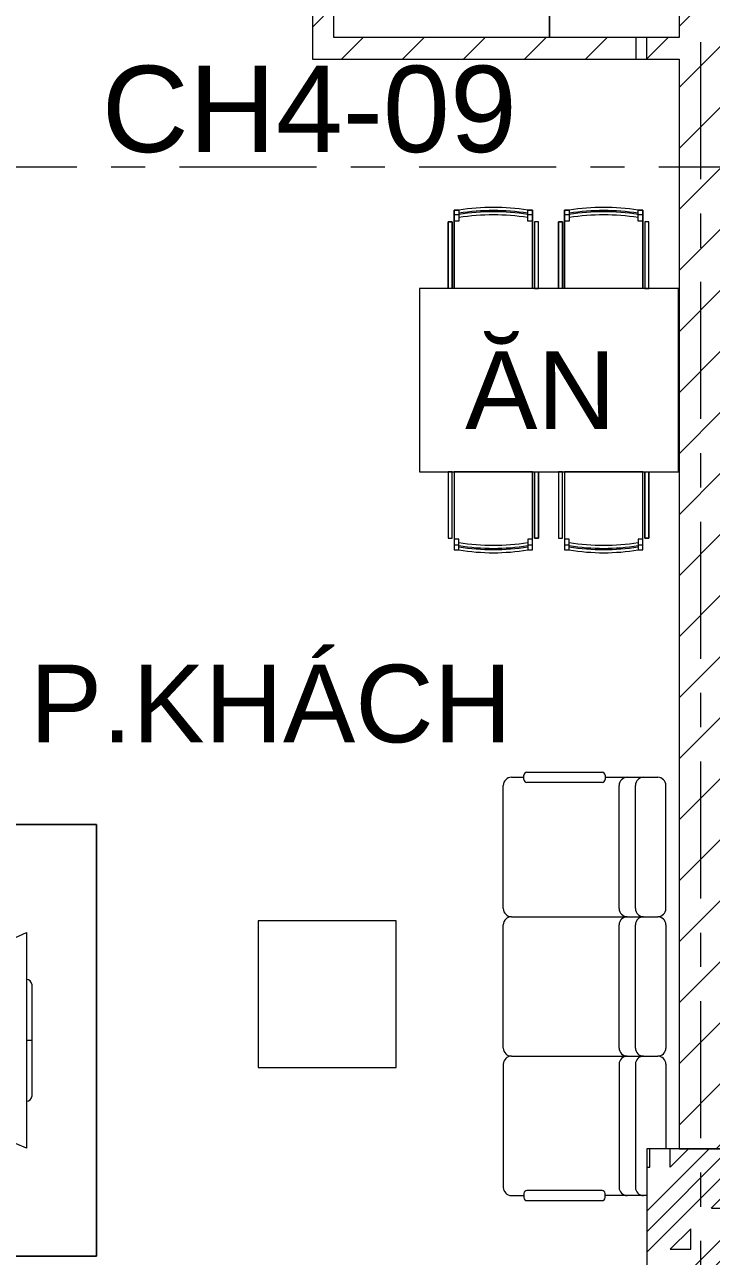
# Model space of a CAD drawing. Header units: millimetres. Extents: x -20144 to 104140, y -11426 to 48263.
# Drawn here: x 13866 to 17051, y 1301 to 7010 of the extents above; entities that cross this region are included whole.
import ezdxf

# ---------------------------------------------------------------- set-up
doc = ezdxf.new("R2010")
doc.units = ezdxf.units.MM
doc.linetypes.add('Grid Line', pattern=[22.225, 12.7, -3.175, 3.175, -3.175])
for name, color, linetype, lineweight in [('CHU', 181, 'Continuous', 5), ('HATCH-TUONG', 152, 'Continuous', 9), ('NET CAT', 3, 'Continuous', 5), ('NET-CAT', 3, 'Continuous', 9), ('THIET BI', 44, 'Continuous', 5), ('THIET-BI', 44, 'Continuous', 5), ('TRUC', 225, 'Continuous', 5)]:
    doc.layers.add(name, color=color, linetype=linetype, lineweight=lineweight)
doc.styles.add('Arial_2', font='arial_1.ttf', dxfattribs={"height": 360})
doc.styles.add('Arial_3', font='arial_1.ttf', dxfattribs={"height": 400})
pattern_1 = [(45, (0, 0), (-141.4214, 141.4214), [])]

# ---------------------------------------------------------------- blocks, each defined once
blk = doc.blocks.new('X-SOFA1 - X-SOFA-688014-MẶT BẰNG TẦNG 4')
at = {"layer": 'THIET BI'}
for p, q in [((-658.4, 959.8), (-658.4, 978.7)), ((-644.3, 992.8), (-295.7, 992.8)), ((-281.5, 978.7), (-281.5, 959.8)), ((-753.8, 360.8), (-753.8, 931.5)), ((-716.2, 969.2), (-658.4, 969.2)), ((-295.7, 945.7), (-644.3, 945.7)), ((-281.5, 969.2), (-103.7, 969.2)), ((-216.7, 360.8), (-216.7, 931.5)), ((-141.3, 360.8), (-141.3, 931.5)), ((-103.7, 969.2), (-37.7, 969.2)), ((0, 360.8), (0, 931.5)), ((-1250, 303.6), (-1890, 303.6)), ((-1890, 303.6), (-1890, -376.4)), ((-1890, 303.6), (-1890, -376.4)), ((-1250, 303.6), (-1890, 303.6)), ((-1250, -376.4), (-1250, 303.6)), ((-1250, -376.4), (-1250, 303.6)), ((-716.2, 323.1), (-103.7, 323.1)), ((-103.7, 323.1), (-37.7, 323.1)), ((-753.8, -285.4), (-753.8, 285.4)), ((-216.7, -285.4), (-216.7, 285.4)), ((-141.3, -285.4), (-141.3, 285.4)), ((0, 285.4), (0, -285.4)), ((-716.2, -323.1), (-37.7, -323.1)), ((-1890, -376.4), (-1250, -376.4)), ((-1890, -376.4), (-1250, -376.4)), ((-753.8, -360.8), (-753.8, -931.5)), ((-216.7, -360.8), (-216.7, -931.5)), ((-141.3, -360.8), (-141.3, -931.5)), ((0, -360.8), (0, -752.3)), ((-716.2, -969.2), (-658.4, -969.2)), ((-658.4, -959.8), (-658.4, -978.7)), ((-295.7, -945.7), (-644.3, -945.7)), ((-281.5, -978.7), (-281.5, -959.8)), ((-103.7, -969.2), (-281.5, -969.2)), ((-89.1, -969.2), (-103.7, -969.2)), ((-644.3, -992.8), (-295.7, -992.8))]:
    blk.add_line(p, q, dxfattribs=at)
for centre, radius, start, end in [((-644.3, 978.7), 14.1, 90, 180), ((-295.7, 978.7), 14.1, 360, 90), ((-716.2, 931.5), 37.7, 90, 180), ((-644.3, 959.8), 14.1, 180, 270), ((-295.7, 959.8), 14.1, 270, 0), ((-179, 931.5), 37.7, 90, 180), ((-103.7, 931.5), 37.7, 90, 180), ((-37.7, 931.5), 37.7, 360, 90), ((-716.2, 360.8), 37.7, 180, 270), ((-179, 360.8), 37.7, 180, 270), ((-103.7, 360.8), 37.7, 180, 270), ((-37.7, 360.8), 37.7, 270, 0), ((-716.2, 285.4), 37.7, 90, 180), ((-179, 285.4), 37.7, 90, 180), ((-103.7, 285.4), 37.7, 90, 180), ((-37.7, 285.4), 37.7, 360, 90), ((-716.2, -285.4), 37.7, 180, 270), ((-179, -285.4), 37.7, 180, 270), ((-103.7, -285.4), 37.7, 180, 270), ((-37.7, -285.4), 37.7, 270, 0), ((-716.2, -360.8), 37.7, 90, 180), ((-179, -360.8), 37.7, 90, 180), ((-103.7, -360.8), 37.7, 90, 180), ((-37.7, -360.8), 37.7, 360, 90), ((-716.2, -931.5), 37.7, 180, 270), ((-644.3, -959.8), 14.1, 90, 180), ((-295.7, -959.8), 14.1, 360, 90), ((-179, -931.5), 37.7, 180, 270), ((-103.7, -931.5), 37.7, 180, 270), ((-644.3, -978.7), 14.1, 180, 270), ((-295.7, -978.7), 14.1, 270, 0)]:
    blk.add_arc(centre, radius, start, end, dxfattribs=at)
blk = doc.blocks.new('X-BAN AN 4 GHE1 - X-BAN AN 4 GHE-688018-MẶT BẰNG TẦNG 4')
at = {"layer": 'THIET BI'}
for p, q in [((187, 362.7), (165.2, 362.7)), ((165.2, 362.7), (165.2, 0)), ((165.2, 362.7), (165.2, 0)), ((187, 362.7), (165.2, 362.7)), ((187, 327.9), (187, 362.7)), ((527.9, 362.7), (506.1, 362.7)), ((506.1, 362.7), (506.1, 327.9)), ((527.9, 362.7), (506.1, 362.7)), ((527.9, 0), (527.9, 362.7)), ((527.9, 0), (527.9, 362.7)), ((698.6, 362.7), (676.8, 362.7)), ((676.8, 362.7), (676.8, 0)), ((676.8, 362.7), (676.8, 0)), ((698.6, 362.7), (676.8, 362.7)), ((698.6, 327.9), (698.6, 362.7)), ((1039.5, 362.7), (1017.7, 362.7)), ((1017.7, 362.7), (1017.7, 327.9)), ((1039.5, 362.7), (1017.7, 362.7)), ((1039.5, 0), (1039.5, 362.7)), ((1039.5, 0), (1039.5, 362.7)), ((136.9, 308.5), (136.9, 0)), ((155.8, 308.5), (136.9, 308.5)), ((136.9, 308.5), (155.8, 308.5)), ((136.9, 0), (136.9, 308.5)), ((155.8, 0), (155.8, 308.5)), ((155.8, 308.5), (155.8, 0)), ((165.2, 340.9), (187, 340.9)), ((165.2, 311.9), (187, 311.9)), ((187, 311.9), (187, 327.9)), ((506.1, 340.9), (527.9, 340.9)), ((506.1, 327.9), (506.1, 311.9)), ((506.1, 311.9), (527.9, 311.9)), ((556.2, 308.5), (537.3, 308.5)), ((537.3, 308.5), (537.3, 0)), ((537.3, 308.5), (537.3, 0)), ((556.2, 308.5), (537.3, 308.5)), ((556.2, 0), (556.2, 308.5)), ((556.2, 0), (556.2, 308.5)), ((667.4, 308.5), (648.5, 308.5)), ((648.5, 308.5), (648.5, 0)), ((648.5, 308.5), (667.4, 308.5)), ((648.5, 0), (648.5, 308.5)), ((667.4, 0), (667.4, 308.5)), ((667.4, 308.5), (667.4, 0)), ((676.8, 340.9), (698.6, 340.9)), ((676.8, 311.9), (698.6, 311.9)), ((698.6, 311.9), (698.6, 327.9)), ((1017.7, 340.9), (1039.5, 340.9)), ((1017.7, 327.9), (1017.7, 311.9)), ((1017.7, 311.9), (1039.5, 311.9)), ((1067.8, 308.5), (1048.9, 308.5)), ((1048.9, 308.5), (1048.9, 0)), ((1048.9, 308.5), (1048.9, 0)), ((1067.8, 308.5), (1048.9, 308.5)), ((1067.8, 0), (1067.8, 308.5)), ((1067.8, 0), (1067.8, 308.5)), ((136.9, 0), (0, 0)), ((0, 0), (0, -850)), ((0, 0), (0, -850)), ((1200, 0), (0, 0)), ((155.8, 0), (136.9, 0)), ((165.2, 0), (155.8, 0)), ((165.2, 0), (527.9, 0)), ((537.3, 0), (527.9, 0)), ((537.3, 0), (556.2, 0)), ((648.5, 0), (556.2, 0)), ((667.4, 0), (648.5, 0)), ((676.8, 0), (667.4, 0)), ((676.8, 0), (1039.5, 0)), ((1048.9, 0), (1039.5, 0)), ((1048.9, 0), (1067.8, 0)), ((1200, 0), (1067.8, 0)), ((1200, -850), (1200, 0)), ((1200, -850), (1200, 0)), ((0, -850), (136.9, -850)), ((0, -850), (1200, -850)), ((136.9, -850), (136.9, -1158.5)), ((155.8, -850), (136.9, -850)), ((136.9, -850), (136.9, -1158.5)), ((155.8, -1158.5), (155.8, -850)), ((155.8, -850), (165.2, -850)), ((155.8, -1158.5), (155.8, -850)), ((165.2, -850), (165.2, -1212.7)), ((165.2, -850), (527.9, -850)), ((165.2, -1212.7), (165.2, -850)), ((527.9, -1212.7), (527.9, -850)), ((527.9, -850), (537.3, -850)), ((527.9, -850), (527.9, -1212.7)), ((537.3, -850), (537.3, -1158.5)), ((537.3, -850), (556.2, -850)), ((537.3, -1158.5), (537.3, -850)), ((556.2, -1158.5), (556.2, -850)), ((556.2, -850), (648.5, -850)), ((556.2, -850), (556.2, -1158.5)), ((648.5, -850), (648.5, -1158.5)), ((667.4, -850), (648.5, -850)), ((648.5, -850), (648.5, -1158.5)), ((667.4, -1158.5), (667.4, -850)), ((667.4, -850), (676.8, -850)), ((667.4, -1158.5), (667.4, -850)), ((676.8, -850), (676.8, -1212.7)), ((676.8, -850), (1039.5, -850)), ((676.8, -1212.7), (676.8, -850)), ((1039.5, -1212.7), (1039.5, -850)), ((1039.5, -850), (1048.9, -850)), ((1039.5, -850), (1039.5, -1212.7)), ((1048.9, -850), (1048.9, -1158.5)), ((1048.9, -850), (1067.8, -850)), ((1048.9, -1158.5), (1048.9, -850)), ((1067.8, -1158.5), (1067.8, -850)), ((1067.8, -850), (1200, -850)), ((1067.8, -850), (1067.8, -1158.5)), ((136.9, -1158.5), (155.8, -1158.5)), ((136.9, -1158.5), (155.8, -1158.5)), ((165.2, -1161.9), (187, -1161.9)), ((165.2, -1190.9), (187, -1190.9)), ((187, -1161.9), (187, -1177.9)), ((187, -1177.9), (187, -1212.7)), ((506.1, -1161.9), (527.9, -1161.9)), ((506.1, -1177.9), (506.1, -1161.9)), ((506.1, -1212.7), (506.1, -1177.9)), ((506.1, -1190.9), (527.9, -1190.9)), ((537.3, -1158.5), (556.2, -1158.5)), ((556.2, -1158.5), (537.3, -1158.5)), ((648.5, -1158.5), (667.4, -1158.5)), ((648.5, -1158.5), (667.4, -1158.5)), ((676.8, -1161.9), (698.6, -1161.9)), ((676.8, -1190.9), (698.6, -1190.9)), ((698.6, -1161.9), (698.6, -1177.9)), ((698.6, -1177.9), (698.6, -1212.7)), ((1017.7, -1161.9), (1039.5, -1161.9)), ((1017.7, -1177.9), (1017.7, -1161.9)), ((1017.7, -1212.7), (1017.7, -1177.9)), ((1017.7, -1190.9), (1039.5, -1190.9)), ((1048.9, -1158.5), (1067.8, -1158.5)), ((1067.8, -1158.5), (1048.9, -1158.5)), ((165.2, -1212.7), (187, -1212.7)), ((187, -1212.7), (165.2, -1212.7)), ((506.1, -1212.7), (527.9, -1212.7)), ((527.9, -1212.7), (506.1, -1212.7)), ((676.8, -1212.7), (698.6, -1212.7)), ((698.6, -1212.7), (676.8, -1212.7)), ((1017.7, -1212.7), (1039.5, -1212.7)), ((1039.5, -1212.7), (1017.7, -1212.7))]:
    blk.add_line(p, q, dxfattribs=at)
for centre, radius, start, end in [((346.5, -638.1), 1013.4, 80.9407, 99.0593), ((346.5, -638.1), 1013.4, 80.9407, 99.0593), ((346.5, -638.1), 998.9, 80.808, 99.192), ((346.5, -658.2), 1013.4, 80.9407, 99.0593), ((858.1, -638.1), 1013.4, 80.9407, 99.0593), ((858.1, -638.1), 1013.4, 80.9407, 99.0593), ((858.1, -638.1), 998.9, 80.808, 99.192), ((858.1, -658.2), 1013.4, 80.9407, 99.0593), ((346.5, -658.2), 998.9, 80.808, 99.192), ((858.1, -658.2), 998.9, 80.808, 99.192), ((346.5, -191.8), 998.9, 260.808, 279.192), ((346.5, -191.8), 1013.4, 260.9407, 279.0593), ((346.5, -211.9), 998.9, 260.808, 279.192), ((858.1, -191.8), 998.9, 260.808, 279.192), ((858.1, -191.8), 1013.4, 260.9407, 279.0593), ((858.1, -211.9), 998.9, 260.808, 279.192), ((346.5, -211.9), 1013.4, 260.9407, 279.0593), ((346.5, -211.9), 1013.4, 260.9407, 279.0593), ((858.1, -211.9), 1013.4, 260.9407, 279.0593), ((858.1, -211.9), 1013.4, 260.9407, 279.0593)]:
    blk.add_arc(centre, radius, start, end, dxfattribs=at)
blk = doc.blocks.new('X-TV1 - X-TV-688019-MẶT BẰNG TẦNG 4')
at = {"layer": 'THIET BI'}
for p, q in [((2000, 400), (0, 400)), ((0, 400), (0, 1.4)), ((0, 400), (2000, 400)), ((0, 1.4), (0, 400)), ((2000, 1.4), (2000, 400)), ((2000, 400), (2000, 1.4)), ((500, 75), (1500, 75)), ((522.5, 25), (500, 75)), ((740, 100), (1260, 100)), ((1000, 100), (1000, 75)), ((1500, 75), (1477.5, 25)), ((1477.5, 25), (522.5, 25))]:
    blk.add_line(p, q, dxfattribs=at)
for centre, start_param, end_param in [((740, 75), 0, 1.570796), ((1260, 75), 4.712389, 6.283185), ((740, 25), 1.570796, 2.992895), ((1260, 25), 3.290291, 4.712389)]:
    blk.add_ellipse(centre, major_axis=(0, 25), ratio=0.9, start_param=start_param, end_param=end_param, dxfattribs=at)
blk = doc.blocks.new('X-LA3 - X-LA-981960-MẶT BẰNG TẦNG 4')
at = {"layer": 'THIET-BI'}
for p, q in [((-400, -250), (-400, -600)), ((-400, -600), (-400, -250)), ((-400, -600), (400, -600)), ((400, -600), (-400, -600))]:
    blk.add_line(p, q, dxfattribs=at)
for radius in [225, 185]:
    blk.add_circle((0, -300), radius, dxfattribs=at)

msp = doc.modelspace()

# ---------------------------------------------------------------- hatches: boundary and pattern name
at = {"layer": 'HATCH-TUONG', "lineweight": 5}
h = msp.add_hatch(dxfattribs=at)
h.set_pattern_fill('FP_6', color=256, style=0, pattern_type=2)
h.set_pattern_definition(pattern_1)
h.paths.add_polyline_path([(15200.5, 6849.9), (15300.5, 6849.9), (15300.5, 7109.9), (15200.5, 7109.9)], flags=0)
h.paths.add_polyline_path([(15200.5, 7859.9), (15300.5, 7859.9), (15300.5, 9599.9), (15200.5, 9599.9), (15200.5, 8446.4)], flags=0)
h = msp.add_hatch(dxfattribs=at)
h.set_pattern_fill('FP_6', color=256, style=0, pattern_type=2)
h.set_pattern_definition(pattern_1)
h.paths.add_polyline_path([(17100.5, 1799.9), (17100.5, 7749.9), (16900.5, 7749.9), (16900.5, 1799.9)], flags=0)
h = msp.add_hatch(dxfattribs=at)
h.set_pattern_fill('FP_6', color=256, style=0, pattern_type=2)
h.set_pattern_definition(pattern_1)
h.paths.add_polyline_path([(16040.1, 6849.9), (16750.5, 6849.9), (16750.5, 6949.9), (15300.5, 6949.9), (15300.5, 6849.9)], flags=0)
h = msp.add_hatch(dxfattribs=at)
h.set_pattern_fill('FP_6', color=256, style=0, pattern_type=2)
h.set_pattern_definition(pattern_1)
h.paths.add_polyline_path([(16700.5, 6849.9), (16900.5, 6849.9), (16900.5, 6949.9), (16700.5, 6949.9)], flags=0)
at = {"layer": 'NET CAT'}
h = msp.add_hatch(dxfattribs=at)
h.set_pattern_fill('FP_1', color=256, style=0, pattern_type=2)
h.set_pattern_definition([(45, (95.25, 0), (-476.246, 476.246), []), (45, (190.5, 0), (-476.246, 476.246), []), (45, (0, 0), (-476.246, 476.246), []), (45, (476.25, 0), (-476.246, 476.246), []), (45, (571.5, 0), (-476.246, 476.246), []), (0, (381, 95.25), (0, 952.5), [95.25, -857.25]), (0, (476.25, 190.5), (0, 952.5), [95.25, -857.25]), (45, (381, 95.25), (0, 952.49), [134.683, -1212.34]), (45, (476.25, 95.25), (0, 952.49), [134.683, -1212.34]), (0, (381, 95.25), (0, 952.5), [95.25, -857.25]), (90, (-95.25, 95.25), (-952.5, 6e-14), [95.25, -857.25]), (90, (0, 95.25), (-952.5, 6e-14), [190.5, -762]), (45, (-95.25, 190.5), (0, 952.49), [134.683, -1212.34]), (90, (762, 381), (-952.5, 6e-14), [95.25, -857.25]), (0, (666.75, 381), (0, 952.5), [95.25, -857.25]), (45, (666.75, 381), (0, 952.49), [134.683, -1212.34]), (0, (857.25, 95.25), (0, 952.5), [95.25, -857.25]), (0, (857.25, 571.5), (0, 952.5), [95.25, -857.25]), (90, (1047.75, 666.75), (-952.5, 6e-14), [95.25, -857.25]), (45, (857.25, 571.5), (0, 952.49), [269.367, -1077.66]), (45, (952.5, 571.5), (0, 952.49), [134.683, -1212.34]), (45, (1143, 762), (0, 952.49), [134.683, -1212.34]), (0, (1143, 857.25), (0, 952.5), [95.25, -857.25]), (90, (1143, 762), (-952.5, 6e-14), [95.25, -857.25]), (0, (476.25, 762), (0, 952.5), [95.25, -857.25]), (0, (666.75, 857.25), (0, 952.5), [95.25, -857.25]), (90, (571.5, 762), (-952.5, 6e-14), [95.25, -857.25]), (90, (666.75, 762), (-952.5, 6e-14), [95.25, -857.25]), (45, (476.25, 762), (0, 952.49), [134.683, -1212.34]), (45, (666.75, 762), (0, 952.49), [134.683, -1212.34]), (135, (119, 214.8), (-952.49, 6e-14), [134.683, -1212.34]), (135, (238.1, 333.4), (-952.49, 6e-14), [134.683, -1212.34]), (135, (309.56, 404.8), (-952.49, 6e-14), [134.683, -1212.34]), (135, (333.4, 428.6), (-952.49, 6e-14), [134.683, -1212.34]), (135, (381, 476.25), (-952.49, 6e-14), [134.683, -1212.34]), (135, (404.8, 500.06), (-952.49, 6e-14), [134.683, -1212.34]), (135, (476.25, 571.5), (-952.49, 6e-14), [134.683, -1212.34]), (135, (523.9, 619.1), (-952.49, 6e-14), [134.683, -1212.34]), (45, (119, 214.8), (0, 952.49), [95.25, -1251.775]), (45, (238.1, 333.4), (0, 952.49), [67.36, -1279.665]), (45, (404.8, 500.06), (0, 952.49), [67.36, -1279.665]), (45, (309.56, 595.3), (0, 952.49), [67.36, -1279.665]), (45, (476.25, 571.5), (0, 952.49), [67.36, -1279.665]), (45, (381, 666.75), (0, 952.49), [67.36, -1279.665]), (0, (24.2, 309.5), (0, 952.5), [190.043, -762.457]), (0, (238.1, 523.9), (0, 952.5), [95.25, -857.25])])
h.paths.add_polyline_path([(16750.5, -0.1), (17250.5, -0.1), (17250.5, 1799.9), (16750.5, 1799.9), (16750.5, 699.9)], flags=0)
h.paths.add_polyline_path([(16800.5, 37.4), (16775.5, 37.4), (16775.5, 62.4), (16800.5, 62.4)], flags=0)
h.paths.add_polyline_path([(17225.5, 37.4), (17200.5, 37.4), (17200.5, 62.4), (17225.5, 62.4)], flags=0)

# ---------------------------------------------------------------- linework, layer by layer
at = {"layer": 'NET CAT', "lineweight": 13}
for p, q in [((17250.5, 1799.9), (16750.5, 1799.9)), ((16750.5, 1799.9), (16750.5, 1099.9))]:
    msp.add_line(p, q, dxfattribs=at)
at = {"layer": 'NET-CAT', "lineweight": 15}
for p, q in [((16900.5, 7749.9), (16900.5, 6949.9)), ((15200.5, 7109.9), (15200.5, 6849.9)), ((15300.5, 6949.9), (15300.5, 7109.9)), ((16750.5, 6949.9), (15300.5, 6949.9)), ((16900.5, 6949.9), (16700.5, 6949.9)), ((16700.5, 6949.9), (16700.5, 6849.9)), ((16750.5, 6849.9), (16750.5, 6949.9)), ((15200.5, 6849.9), (15300.5, 6849.9)), ((15300.5, 6849.9), (16750.5, 6849.9)), ((16700.5, 6849.9), (16900.5, 6849.9)), ((16900.5, 6849.9), (16900.5, 1799.9)), ((16900.5, 1799.9), (17100.5, 1799.9))]:
    msp.add_line(p, q, dxfattribs=at)
at = {"layer": 'TRUC', "linetype": 'Grid Line', "ltscale": 50}
for p, q in [((17000.5, 43599.9), (17000.5, -4500.1)), ((43000.5, 6349.9), (-12092.4, 6349.9))]:
    msp.add_line(p, q, dxfattribs=at)

# ---------------------------------------------------------------- block references
at = {"color": 253, "lineweight": 9}
for name, p, rotation in [('X-LA3 - X-LA-981960-MẶT BẰNG TẦNG 4', (16900.5, 7349.9), 270), ('X-BAN AN 4 GHE1 - X-BAN AN 4 GHE-688018-MẶT BẰNG TẦNG 4', (16897.7, 4937.7), 180), ('X-TV1 - X-TV-688019-MẶT BẰNG TẦNG 4', (13799.1, 3302.2), 270)]:
    msp.add_blockref(name, p, dxfattribs=dict(at, rotation=rotation))
msp.add_blockref('X-SOFA1 - X-SOFA-688014-MẶT BẰNG TẦNG 4', (16839.6, 2552.2), dxfattribs=at)

# ---------------------------------------------------------------- texts
at = {"layer": 'CHU', "color": 253, "line_spacing_factor": 0.936439}
for s, insert, char_height, width, attachment_point, style in [('\\pt2540,5080,7620,10160,12700,15240,17780,20320,22860,25400,27940,30480,33020,35560,38100,40640,43180,45720,48260,50800,53340,55880,58420,60960,63500,66040,68580,71120,73660,76200,78740,81280;CH4-09', (16148.8, 6819.3), 400, 1977.58, 3, 'Arial_3'), ('\\pt2540.0016,5079.9996,7620.0012,10159.9992,12700.0008,15239.9988,17780.0004,20319.9984,22860,25400.0016,27939.9996,30480.0012,33019.9992,35560.0008,38099.9988,40640.0004,43179.9984,45720,48260.0016,50799.9996,53340.0012,55879.9992,58420.0008,60959.9988,63500.0004,66039.9984,68580,71120.0016,73659.9996,76200.0012,78739.9992,81280.0008;ĂN', (15908.5, 5496.2), 360, 709.02, 1, 'Arial_2'), ('\\pt2540.0016,5079.9996,7620.0012,10159.9992,12700.0008,15239.9988,17780.0004,20319.9984,22860,25400.0016,27939.9996,30480.0012,33019.9992,35560.0008,38099.9988,40640.0004,43179.9984,45720,48260.0016,50799.9996,53340.0012,55879.9992,58420.0008,60959.9988,63500.0004,66039.9984,68580,71120.0016,73659.9996,76200.0012,78739.9992,81280.0008;P.KHÁCH', (13890.3, 4043.3), 360, 2232.1, 1, 'Arial_2')]:
    msp.add_mtext(s, dxfattribs=dict(at, insert=insert, char_height=char_height, width=width, attachment_point=attachment_point, style=style))

doc.saveas('drawing.dxf')
